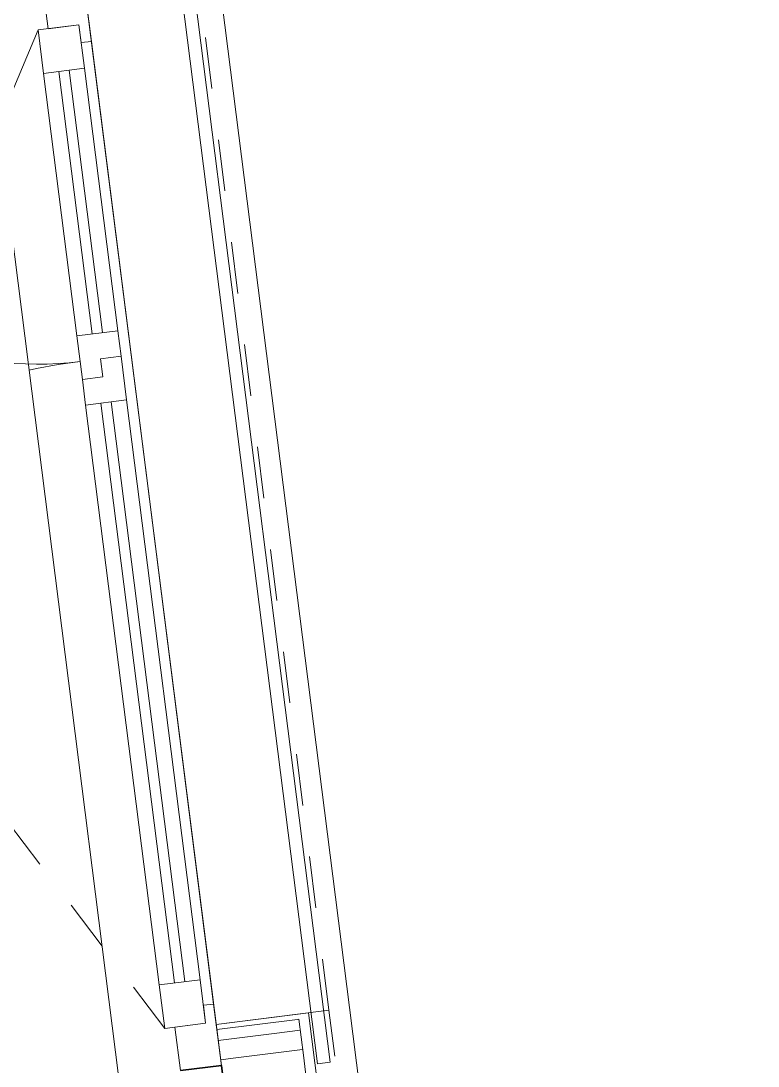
# Model space of a CAD drawing. Header units: metres. Extents: x 2713679.5 to 2713747.3, y 1226017.1 to 1226104.2.
# Drawn here: x 2713745.14 to 2713746.568, y 1226043.454 to 1226045.479 of the extents above; entities that cross this region are included whole.
import ezdxf

# ---------------------------------------------------------------- set-up
doc = ezdxf.new("R2010")
doc.units = ezdxf.units.M
doc.header["$MEASUREMENT"] = 0
doc.linetypes.add('Strich 2_1mm', pattern=[0.15, 0.1, -0.05])
doc.layers.add('plangrafiken', color=251, linetype='Continuous')
doc.layers.add('waende_stuetzen', color=250, linetype='Continuous')

msp = doc.modelspace()

# ---------------------------------------------------------------- linework, layer by layer
at = {"layer": 'plangrafiken', "color": 7, "linetype": 'Continuous', "lineweight": 13}
for p, q in [((2713745.4422, 1226045.6016), (2713745.7141, 1226043.4588)), ((2713745.7389, 1226043.462), (2713745.467, 1226045.6048)), ((2713745.7141, 1226043.4588), (2713745.7389, 1226043.462))]:
    msp.add_line(p, q, dxfattribs=at)
at = {"layer": 'waende_stuetzen', "color": 7, "linetype": 'Continuous', "lineweight": 18}
for p, q in [((2713746.3099, 1226037.2948), (2713743.9984, 1226055.5087)), ((2713745.7164, 1226043.5599), (2713745.518, 1226043.5347)), ((2713745.7362, 1226043.5624), (2713745.7164, 1226043.5599)), ((2713745.6767, 1226043.5549), (2713745.518, 1226043.5347)), ((2713745.6755, 1226043.5447), (2713745.5192, 1226043.5248)), ((2713745.6755, 1226043.5447), (2713745.678, 1226043.545)), ((2713745.6966, 1226043.5574), (2713745.6767, 1226043.5549)), ((2713745.6868, 1226043.4755), (2713745.678, 1226043.545)), ((2713746.4884, 1226037.3175), (2713745.6966, 1226043.5574)), ((2713745.518, 1226043.5347), (2713745.5281, 1226043.4554)), ((2713745.518, 1226043.5347), (2713745.5192, 1226043.5248)), ((2713745.5192, 1226043.5248), (2713745.5281, 1226043.4554)), ((2713746.4686, 1226037.3149), (2713745.6868, 1226043.4755))]:
    msp.add_line(p, q, dxfattribs=at)
at = {"layer": 'waende_stuetzen', "color": 7, "linetype": 'Continuous', "lineweight": 13}
for p, q in [((2713745.1925, 1226045.4641), (2713745.1818, 1226045.5484)), ((2713745.2612, 1226045.5585), (2713745.2763, 1226045.4395)), ((2713745.3296, 1226043.4302), (2713745.0627, 1226045.5333)), ((2713745.7759, 1226043.5675), (2713745.5292, 1226045.5119)), ((2713745.1727, 1226045.4616), (2713745.252, 1226045.4717)), ((2713745.252, 1226045.4717), (2713745.1925, 1226045.4641)), ((2713745.2564, 1226045.437), (2713745.252, 1226045.4717)), ((2713745.252, 1226045.4717), (2713745.2627, 1226045.3874)), ((2713745.518, 1226043.5347), (2713745.2712, 1226045.4792)), ((2713745.1727, 1226045.4616), (2713744.9221, 1226044.8646)), ((2713745.1834, 1226045.3773), (2713745.1727, 1226045.4616)), ((2713745.2763, 1226045.4395), (2713745.2564, 1226045.437)), ((2713745.2763, 1226045.4395), (2713745.513, 1226043.5744)), ((2713745.2627, 1226045.3874), (2713745.1834, 1226045.3773)), ((2713745.233, 1226045.3836), (2713745.2975, 1226044.8752)), ((2713745.2627, 1226045.3874), (2713745.3272, 1226044.8789)), ((2713745.2479, 1226044.8689), (2713745.1834, 1226045.3773)), ((2713745.2776, 1226044.8726), (2713745.2131, 1226045.3811)), ((2713745.2479, 1226044.8689), (2713745.3272, 1226044.8789)), ((2713745.3272, 1226044.8789), (2713745.3335, 1226044.8293)), ((2713745.2586, 1226044.7845), (2713745.2479, 1226044.8689)), ((2713745.3335, 1226044.8293), (2713745.2939, 1226044.8243)), ((2713745.2939, 1226044.8243), (2713745.2983, 1226044.7896)), ((2713745.3335, 1226044.8293), (2713745.3442, 1226044.745)), ((2713745.2983, 1226044.7896), (2713745.2586, 1226044.7845)), ((2713745.2649, 1226044.7349), (2713745.2586, 1226044.7845)), ((2713745.3442, 1226044.745), (2713745.2649, 1226044.7349)), ((2713745.4075, 1226043.6114), (2713745.2649, 1226044.7349)), ((2713745.4372, 1226043.6152), (2713745.2946, 1226044.7387)), ((2713745.3145, 1226044.7412), (2713745.4571, 1226043.6177)), ((2713745.3442, 1226044.745), (2713745.4868, 1226043.6215)), ((2713745.4075, 1226043.6114), (2713745.4868, 1226043.6215)), ((2713745.4868, 1226043.6215), (2713745.4975, 1226043.5372)), ((2713745.4182, 1226043.5271), (2713745.4075, 1226043.6114)), ((2713745.4931, 1226043.5719), (2713745.513, 1226043.5744)), ((2713745.4975, 1226043.5372), (2713745.4931, 1226043.5719)), ((2713745.513, 1226043.5744), (2713745.5281, 1226043.4554)), ((2713746.5678, 1226037.3275), (2713745.7759, 1226043.5675)), ((2713745.4975, 1226043.5372), (2713745.4182, 1226043.5271)), ((2713745.438, 1226043.5296), (2713745.4975, 1226043.5372)), ((2713745.4487, 1226043.4453), (2713745.438, 1226043.5296)), ((2713746.3099, 1226037.2948), (2713745.518, 1226043.5347))]:
    msp.add_line(p, q, dxfattribs=at)
at = {"layer": 'waende_stuetzen', "color": 7, "linetype": 'Strich 2_1mm', "lineweight": 13}
for p, q in [((2713745.7362, 1226043.5624), (2713745.4895, 1226045.5069)), ((2713745.4182, 1226043.5271), (2713744.6301, 1226044.5642)), ((2713746.5281, 1226037.3225), (2713745.7362, 1226043.5624))]:
    msp.add_line(p, q, dxfattribs=at)
at = {"layer": 'waende_stuetzen', "color": 18, "linetype": 'Continuous', "lineweight": 0, "true_color": 0x000000}
for p, q in [((2713745.6807, 1226043.5236), (2713745.6301, 1226043.5172)), ((2713745.6301, 1226043.5172), (2713745.522, 1226043.5034)), ((2713745.6854, 1226043.4864), (2713745.5511, 1226043.4693)), ((2713745.5511, 1226043.4693), (2713745.5267, 1226043.4662))]:
    msp.add_line(p, q, dxfattribs=at)
at = {"layer": 'waende_stuetzen', "color": 7, "linetype": 'Continuous', "lineweight": 35}
for q in [(2713745.4487, 1226043.4453), (2713746.3099, 1226037.2948)]:
    msp.add_line((2713745.5281, 1226043.4554), q, dxfattribs=at)
at = {"layer": 'waende_stuetzen', "color": 7, "linetype": 'Continuous', "lineweight": 13}
msp.add_arc((2713745.1727, 1226045.4616), 0.6475, 247.2326, 277.2326, dxfattribs=at)
at = {"layer": 'waende_stuetzen', "color": 7, "linetype": 'Strich 2_1mm', "lineweight": 13}
msp.add_arc((2713745.4182, 1226043.5271), 1.3025, 97.2326, 127.2326, dxfattribs=at)

doc.saveas('drawing.dxf')
